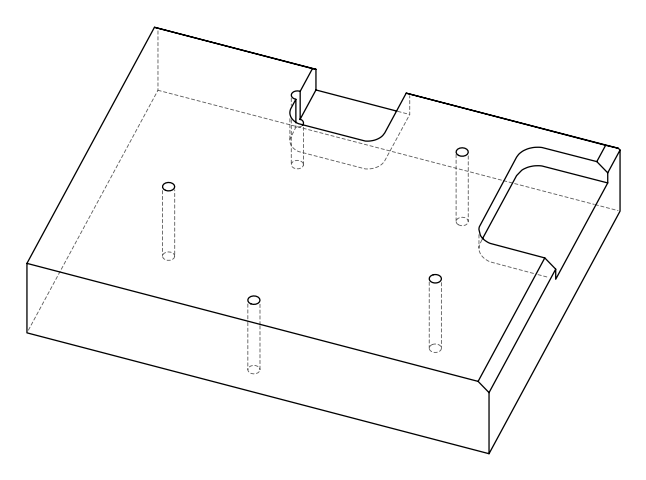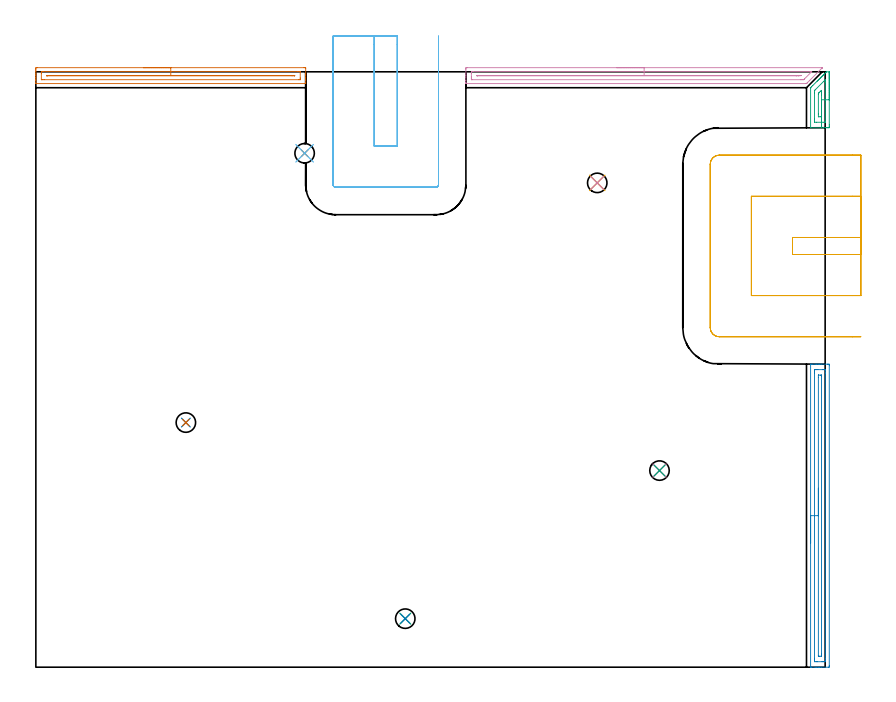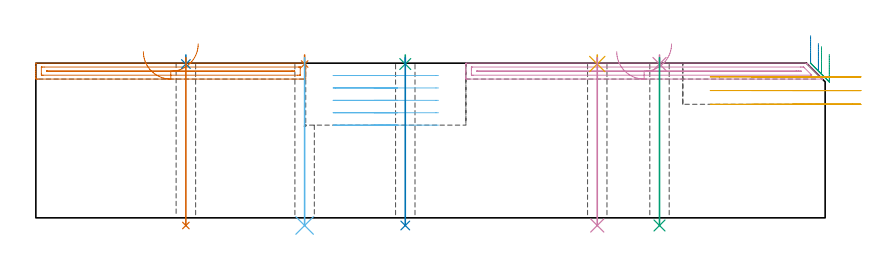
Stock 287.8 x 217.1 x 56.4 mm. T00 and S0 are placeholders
(PLAN: 16 operations, 3 tool changes, 16.5 min)
(1 AREA_MILL | FG_CHAMFER_SURFACE | UGT0205_001 | 2.51 min | 1720 mm3)
(2 AREA_MILL_1 | FG_CHAMFER_SURFACE_1 | UGT0205_001 | 2.83 min | 2658 mm3)
(3 AREA_MILL_2 | FG_CHAMFER_SURFACE_2 | UGT0205_001 | 0.61 min | 571 mm3)
(4 AREA_MILL_3 | FG_CHAMFER_SURFACE_3 | UGT0205_001 | 3.2 min | 2182 mm3)
(5 MILL_SLOT | SLOT_PARTIAL_RECTANGULAR | UGT0201_136 | Follow Part, ap 5, ae 75% | 3.06 min | 65778 mm3)
(6 MILL_SLOT_1 | SLOT_PARTIAL_RECTANGULAR_1 | UGT0201_136 | Follow Part, ap 5, ae 75% | 2.97 min | 67497 mm3)
(7 SPOT_DRILL | STEP1HOLE | NXT0321_9005460120000 | 0.03 min | 2 mm3)
(8 SPOT_DRILL_1 | STEP1HOLE_1 | NXT0321_9005460120000 | 0.03 min | 2 mm3)
(9 SPOT_DRILL_2 | STEP1HOLE_2 | NXT0321_9005460120000 | 0.03 min | 10 mm3)
(10 SPOT_DRILL_3 | STEP1HOLE_3 | NXT0321_9005460120000 | 0.03 min | 14 mm3)
(11 SPOT_DRILL_4 | STEP1HOLE_4 | NXT0321_9005460120000 | 0.03 min | 2 mm3)
(12 DRILL_THROUGH_HOLE_INTO_CENTER | STEP1HOLE | NXT0301_042 | 0.25 min | 1845 mm3)
(13 DRILL_THROUGH_HOLE_INTO_CENTER_1 | STEP1HOLE_1 | NXT0301_042 | 0.25 min | 2225 mm3)
(14 DRILL_THROUGH_HOLE_INTO_CENTER_2 | STEP1HOLE_2 | NXT0301_042 | 0.25 min | 2226 mm3)
(15 DRILL_THROUGH_HOLE_INTO_CENTER_3 | STEP1HOLE_3 | NXT0301_042 | 0.25 min | 2221 mm3)
(16 DRILL_THROUGH_HOLE_INTO_CENTER_4 | STEP1HOLE_4 | NXT0301_042 | 0.25 min | 2223 mm3)
(TOOL UGT0205_001 | Chamfer Mill 20 x 3 x 45 deg. | D20 FL50 Z2)
(TOOL UGT0201_136 | Carbide End Mill 20.0 | D20 FL30 Z4)
(TOOL NXT0321_9005460120000 | NC Spot Drill, 142deg, 12mm, Carbide, Uncoated | D12 PA142 FL30 Z2)
(TOOL NXT0301_042 | Carbide Drill 7.1mm [860.1-0710-057A1-MM 2214] | D7.1 PA140 FL85 Z2)
(OP 1 AREA_MILL)
G17 G21 G94 G90
T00 M6
G54
G17 G0 G90 X39.2 Y218.6 S1061 M3
G43 Z66.4 H0
Z60.6
G94 G1 X39.238 Z59.728 F250.
X39.352 Z58.864
X39.541 Z58.012
X39.803 Z57.18
X40.137 Z56.374
X40.54 Z55.6
X41.008 Z54.864
X41.54 Z54.172
X42.129 Z53.529
X42.772 Z52.94
X43.464 Z52.409
X44.2 Z51.94
X44.974 Z51.537
X45.78 Z51.203
X46.612 Z50.941
X47.464 Z50.752
X48.328 Z50.638
X49.2 Z50.6
X97.804
X98.099 Y218.598
X98.39 Y218.593 Z50.603
X98.4 Y218.31 Z50.886
Y216.57 Z52.625
Y215.994 Z53.204
Y215.7 Z53.497
Y215.124 Z54.073
Y214.83 Z54.366
Y214.243 Z54.957
Y213.96 Z55.239
Y212.996 Z56.203
X98.398 Y212.896 Z56.295
X98.39 Y212.802 Z56.388
X98.249 Y212.8 Z56.4
X0.15
X0.01 Y212.802 Z56.388
X0.002 Y212.859 Z56.332
X0.001 Y212.897 Z56.294
X0. Y212.996 Z56.203
Y213.96 Z55.239
Y214.243 Z54.956
Y214.83 Z54.366
Y215.124 Z54.073
Y215.7 Z53.497
Y215.994 Z53.204
Y216.57 Z52.625
Y217.152 Z52.044
Y217.44 Z51.755
Y218.022 Z51.174
X0.003 Y218.31 Z50.886
X0.01 Y218.593 Z50.603
X0.301 Y218.598 Z50.6
X0.596 Y218.6
X49.2
Y217.186 Z52.014
X95.389
X96.02 Y217.185 Z52.015
X96.284 Y217.183 Z52.017
X96.362 Y217.179 Z52.021
X96.391 Y217.175 Z52.025
X96.393 Y217.159 Z52.041
X96.398 Y217.071 Z52.129
X96.4 Y214.83 Z54.37
X96.399 Y214.46 Z54.74
X96.396 Y214.336 Z54.864
X96.39 Y214.238 Z54.962
X96.386 Y214.22 Z54.98
X96.374 Y214.219 Z54.981
X96.335 Y214.217 Z54.983
X96.02 Y214.215 Z54.985
X95.759 Y214.214 Z54.986
X3.011
X2.38 Y214.215 Z54.985
X2.116 Y214.217 Z54.983
X2.038 Y214.221 Z54.979
X2.009 Y214.225 Z54.975
X2.007 Y214.241 Z54.959
X2.002 Y214.329 Z54.871
X2. Y216.57 Z52.63
X2.001 Y216.94 Z52.26
X2.004 Y217.064 Z52.136
X2.01 Y217.162 Z52.038
X2.014 Y217.18 Z52.02
X2.026 Y217.181 Z52.019
X2.065 Y217.183 Z52.017
X2.38 Y217.185 Z52.015
X2.641 Y217.186 Z52.014
X49.2
Y215.772 Z53.428
X94.236 Y215.771 Z53.429
X94.31 Y215.77 Z53.43
X94.358 Y215.768 Z53.432
X94.389 Y215.764 Z53.436
X94.391 Y215.752 Z53.448
X94.39 Y215.7 Z53.5
X94.374 Y215.635 Z53.565
X94.307 Y215.631 Z53.569
X94.236 Y215.63 Z53.57
X93.418 Y215.628 Z53.572
X4.164 Y215.629 Z53.571
X4.09 Y215.63 Z53.57
X4.042 Y215.632 Z53.568
X4.011 Y215.635 Z53.565
X4.009 Y215.648 Z53.552
X4.01 Y215.7 Z53.5
X4.026 Y215.765 Z53.435
X4.093 Y215.769 Z53.431
X4.164 Y215.77 Z53.43
X4.982 Y215.772 Z53.428
X49.2
X50.072 Z53.467
X50.936 Z53.58
X51.788 Z53.769
X52.62 Z54.032
X53.426 Z54.365
X54.2 Z54.768
X54.936 Z55.237
X55.628 Z55.768
X56.271 Z56.357
X56.86 Z57.001
X57.392 Z57.693
X57.86 Z58.428
X58.263 Z59.202
X58.597 Z60.008
X58.859 Z60.84
X59.048 Z61.692
X59.162 Z62.557
X59.2 Z63.428
G0 Z66.4
M5
M2
(OP 2 AREA_MILL_1)
G17 G21 G94 G90
T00 M6
G54
G17 G0 G90 X282.5 Y45.25 S1061 M3
G43 Z66.4 H0
G94 G1 Y45.288 Z65.528 F250.
Y45.402 Z64.663
Y45.591 Z63.812
Y45.853 Z62.98
Y46.187 Z62.174
Y46.59 Z61.4
Y47.059 Z60.664
Y47.59 Z59.972
Y48.179 Z59.329
Y48.822 Z58.74
Y49.514 Z58.208
Y50.25 Z57.74
Y51.024 Z57.337
Y51.83 Z57.003
Y52.662 Z56.741
Y53.514 Z56.552
Y54.378 Z56.438
Y55.25 Z56.4
Y110.384
X282.503 Y110.49 Z56.389
X282.588 Y110.498 Z56.305
X282.679 Y110.5 Z56.22
X283.298 Z55.6
X284.133 Z54.766
X284.59 Z54.307
X284.818 Z54.079
X285.463 Z53.434
X285.691 Z53.206
X286.337 Z52.557
X288.635 Z50.261
X288.958 Y110.497 Z49.938
X289.292 Y110.49 Z49.604
X289.297 Y110.285 Z49.601
X289.3 Y109.939 Z49.6
Y0.561
X289.297 Y0.215 Z49.601
X289.292 Y0.01 Z49.604
X288.958 Y0. Z49.938
X286.337 Z52.557
X285.691 Z53.206
X285.463 Z53.434
X284.818 Z54.079
X284.59 Z54.307
X284.133 Z54.766
X282.679 Z56.22
X282.61 Z56.284
X282.589 Y0.001 Z56.304
X282.503 Y0.01 Z56.389
X282.5 Y0.116 Z56.4
Y55.25
X283.914 Z54.986
X283.915 Y107.272 Z54.985
X283.917 Y107.956 Z54.983
X283.921 Y108.161 Z54.979
X283.93 Y108.49 Z54.97
X284.259 Y108.497 Z54.641
X284.59 Y108.499 Z54.31
X285.13 Y108.5 Z53.77
X286.877 Z52.023
X287.21 Y108.499 Z51.69
X287.755 Y108.496 Z51.145
X287.846 Y108.49 Z51.054
X287.879 Y108.469 Z51.021
X287.882 Y108.366 Z51.018
X287.884 Y108.161 Z51.016
X287.886 Y107.474 Z51.014
Y107.272
X287.885 Y3.228 Z51.015
X287.883 Y2.544 Z51.017
X287.879 Y2.339 Z51.021
X287.87 Y2.01 Z51.03
X287.541 Y2.003 Z51.359
X287.21 Y2.001 Z51.69
X286.67 Y2. Z52.23
X284.923 Z53.977
X284.59 Y2.001 Z54.31
X284.045 Y2.004 Z54.855
X283.954 Y2.01 Z54.946
X283.921 Y2.031 Z54.979
X283.918 Y2.134 Z54.982
X283.916 Y2.339 Z54.984
X283.914 Y3.026 Z54.986
Y3.228
Y55.25
X285.328 Z53.572
Y105.63
X285.329 Y106.382 Z53.571
X285.331 Y106.451 Z53.569
X285.334 Y106.483 Z53.566
X285.336 Y106.49 Z53.564
X285.352 Y106.496 Z53.548
X285.463 Y106.498 Z53.437
X286.222 Y106.499 Z52.678
X286.337 Y106.496 Z52.563
X286.451 Y106.49 Z52.449
X286.465 Y106.482 Z52.435
X286.468 Y106.464 Z52.432
X286.47 Y106.428 Z52.43
X286.471 Y106.382 Z52.429
Y106.245
X286.472 Y4.87 Z52.428
X286.471 Y4.118 Z52.429
X286.469 Y4.049 Z52.431
X286.466 Y4.017 Z52.434
X286.464 Y4.01 Z52.436
X286.448 Y4.004 Z52.452
X286.337 Y4.002 Z52.563
X285.578 Y4.001 Z53.322
X285.463 Y4.004 Z53.437
X285.349 Y4.01 Z53.551
X285.335 Y4.018 Z53.565
X285.332 Y4.036 Z53.568
X285.33 Y4.072 Z53.57
X285.329 Y4.118 Z53.571
X285.328 Y4.255 Z53.572
Y55.25
Y56.122 Z53.61
Y56.987 Z53.723
Y57.838 Z53.912
Y58.67 Z54.175
Y59.476 Z54.508
Y60.25 Z54.911
Y60.986 Z55.38
Y61.678 Z55.911
Y62.321 Z56.5
Y62.91 Z57.144
Y63.442 Z57.836
Y63.91 Z58.572
Y64.313 Z59.345
Y64.647 Z60.151
Y64.909 Z60.983
Y65.098 Z61.835
Y65.212 Z62.7
Y65.25 Z63.572
G0 Z66.4
M5
M2
(OP 3 AREA_MILL_2)
G17 G21 G94 G90
T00 M6
G54
G17 G0 G90 X289.3 Y216.9 S1061 M3
G43 Z66.4 H0
Z59.6
G94 G1 Y216.862 Z58.728 F250.
Y216.748 Z57.864
Y216.559 Z57.012
Y216.297 Z56.18
Y215.963 Z55.374
Y215.56 Z54.6
Y215.092 Z53.864
Y214.56 Z53.172
Y213.971 Z52.529
Y213.328 Z51.94
Y212.636 Z51.409
Y211.9 Z50.94
Y211.126 Z50.537
Y210.32 Z50.203
Y209.488 Z49.941
Y208.637 Z49.752
Y207.772 Z49.638
Y206.9 Z49.6
Y197.718
X289.299 Y197.181 Z49.601
X289.294 Y196.84 Z49.602
X289.29 Y196.71 Z49.605
X288.958 Y196.7 Z49.937
X288.56 Z50.335
X288.084 Z50.81
X287.288 Z51.611
X282.559 Y196.701 Z56.34
X282.504 Y196.71 Z56.392
X282.5 Y196.739 Z56.4
X282.501 Y211.298 Z56.399
Y211.3 Z56.398
X282.518 Y211.318 Z56.382
X282.842 Y211.644 Z56.055
X283.279 Y212.081 Z55.618
X284.888 Y213.689 Z54.009
X285.026 Y213.828 Z53.869
X285.167 Y213.968 Z53.73
X285.32 Y214.121 Z53.577
X285.463 Y214.265 Z53.432
X285.609 Y214.41 Z53.289
X285.752 Y214.553 Z53.145
X285.9 Y214.702 Z52.995
X286.051 Y214.852 Z52.847
X286.184 Y214.985 Z52.713
X286.337 Y215.139 Z52.558
X286.493 Y215.294 Z52.405
X286.616 Y215.417 Z52.282
X286.774 Y215.576 Z52.121
X286.935 Y215.736 Z51.963
X287.048 Y215.849 Z51.85
X287.21 Y216.013 Z51.684
X287.376 Y216.177 Z51.522
X287.48 Y216.281 Z51.418
X287.647 Y216.45 Z51.247
X288.12 Y216.92 Z50.78
X288.31 Y217.099 Z50.587
X289.293 Z49.607
X289.295 Y217.061 Z49.605
X289.3 Y216.888 Z49.6
Y206.9
X287.886 Z51.014
X287.885 Y198.948 Z51.015
X287.884 Y198.777 Z51.016
X287.882 Y198.736 Z51.018
X287.88 Y198.72 Z51.02
X287.863 Y198.71 Z51.037
X287.701 Y198.705 Z51.199
X287.455 Y198.701 Z51.445
X284.59 Y198.7 Z54.31
X283.959 Y198.702 Z54.941
X283.931 Y198.707 Z54.969
X283.921 Y198.709 Z54.979
X283.919 Y198.743 Z54.981
X283.916 Y198.948 Z54.984
X283.914 Y199.631 Z54.986
Y199.832
X283.915 Y209.35 Z54.985
X283.916 Y209.551 Z54.984
X283.92 Y210.228 Z54.98
X283.931 Y210.269 Z54.969
X283.963 Y210.305 Z54.937
X284.086 Y210.434 Z54.814
X287.21 Y213.561 Z51.69
X287.618 Y213.968 Z51.282
X287.702 Y214.05 Z51.198
X287.857 Y214.198 Z51.043
X287.878 Y214.216 Z51.022
X287.881 Y214.174 Z51.019
X287.884 Y213.968 Z51.016
X287.885 Y213.766 Z51.015
X287.886 Y213.286 Z51.014
Y206.9
X286.472 Z52.428
X286.471 Y201.463 Z52.429
X286.464 Y200.715 Z52.436
X286.351 Y200.701 Z52.549
X286.337 Z52.563
X285.477 Z53.423
X285.463 Y200.702 Z53.437
X285.335 Y200.715 Z53.565
X285.333 Y200.847 Z53.567
X285.329 Y201.599 Z53.571
Y201.735
Y208.803
X285.331 Y208.94 Z53.569
X285.335 Y209.207 Z53.565
X285.463 Y209.354 Z53.437
X285.558 Y209.455 Z53.342
X285.65 Y209.551 Z53.25
X285.996 Y209.895 Z52.904
X286.337 Y210.23 Z52.563
X286.441 Y210.329 Z52.459
X286.465 Y210.312 Z52.435
X286.467 Y210.302 Z52.433
X286.471 Y209.551 Z52.429
Y209.414
X286.472 Y208.667 Z52.428
Y206.9
Y206.028 Z52.467
Y205.164 Z52.58
Y204.312 Z52.769
Y203.48 Z53.032
Y202.674 Z53.365
Y201.9 Z53.768
Y201.164 Z54.237
Y200.472 Z54.768
Y199.829 Z55.357
Y199.24 Z56.001
Y198.708 Z56.693
Y198.24 Z57.428
Y197.837 Z58.202
Y197.503 Z59.008
Y197.241 Z59.84
Y197.052 Z60.692
Y196.938 Z61.557
Y196.9 Z62.428
G0 Z66.4
M5
M2
(OP 4 AREA_MILL_3)
G17 G21 G94 G90
T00 M6
G54
G17 G0 G90 X211.8 Y218.6 S1061 M3
G43 Z66.4 H0
Z60.6
G94 G1 X211.838 Z59.728 F250.
X211.952 Z58.863
X212.141 Z58.012
X212.403 Z57.18
X212.737 Z56.374
X213.14 Z55.6
X213.608 Z54.864
X214.14 Z54.172
X214.729 Z53.529
X215.372 Z52.94
X216.064 Z52.408
X216.8 Z51.94
X217.574 Z51.537
X218.38 Z51.203
X219.212 Z50.941
X220.064 Z50.752
X220.928 Z50.638
X221.8 Z50.6
X286.619 Y218.599 Z50.599
X286.693
X286.743 Y218.597 Z50.597
X286.765 Y218.594 Z50.598
X286.782 Y218.59 Z50.601
X286.731 Y218.528 Z50.665
X286.656 Y218.455 Z50.742
X286.619 Y218.418 Z50.779
X282.171 Y213.971 Z55.228
X281.291 Y213.09 Z56.108
X281.255 Y213.054 Z56.145
X281.081 Y212.882 Z56.315
X280.995 Y212.803 Z56.389
X280.808 Y212.8 Z56.4
X156.981
X156.81 Y212.803 Z56.388
X156.803 Y212.916 Z56.277
X156.8 Y213.035 Z56.165
Y213.256 Z55.944
Y213.96 Z55.234
Y215.182 Z54.015
Y215.7 Z53.494
Y216.311 Z52.884
Y218.051 Z51.146
X156.804 Y218.31 Z50.887
X156.81 Y218.594 Z50.603
X157.132 Y218.598 Z50.601
X157.428 Y218.6 Z50.6
X221.8
Y217.186 Z52.014
X282.397 Y217.185 Z52.015
X282.596
X282.861 Y217.182 Z52.018
X282.906 Y217.179 Z52.021
X282.891 Y217.153 Z52.047
X282.707 Y216.96 Z52.24
X282.596 Y216.846 Z52.354
X280.251 Y214.501 Z54.699
X280.139 Y214.39 Z54.81
X280.046 Y214.302 Z54.898
X279.982 Y214.244 Z54.956
X279.949 Y214.221 Z54.979
X279.914 Y214.22 Z54.98
X279.65 Y214.216 Z54.984
X279.02 Y214.214 Z54.986
X278.758
X159.216 Y214.215 Z54.985
X158.953 Y214.216 Z54.984
X158.853 Y214.219 Z54.981
X158.811 Y214.221 Z54.979
X158.809 Y214.244 Z54.956
X158.802 Y214.363 Z54.837
X158.8 Y214.83 Z54.37
Y215.235 Z53.965
Y216.57 Z52.63
Y216.974 Z52.226
X158.803 Y217.11 Z52.09
X158.807 Y217.158 Z52.042
X158.81 Y217.18 Z52.02
X158.822 Y217.181 Z52.019
X158.9 Y217.183 Z52.017
X159.216 Y217.185 Z52.015
X159.477 Y217.186 Z52.014
X221.8
Y215.772 Z53.428
X278.946 Y215.771 Z53.429
X278.98 Y215.77 Z53.43
X279.02 Y215.768 Z53.432
X279.039 Y215.766 Z53.434
X279.035 Y215.746 Z53.454
X279.02 Y215.721 Z53.479
X279.008 Y215.711 Z53.489
X278.989 Y215.7 Z53.5
X278.193 Y215.635 Z53.565
X278.126 Y215.632 Z53.568
X277.305 Y215.629 Z53.571
X277.232 Y215.628 Z53.572
X161.077 Y215.629 Z53.571
X161.004 Y215.63 Z53.57
X160.931 Y215.633 Z53.567
X160.81 Y215.64 Z53.56
X160.808 Y215.7 Z53.5
X160.81 Y215.748 Z53.452
X160.816 Y215.765 Z53.435
X160.857 Y215.767 Z53.433
X160.932 Y215.77 Z53.43
X161.004 Y215.771 Z53.429
X161.825 Y215.772 Z53.428
X221.8
X222.672 Z53.466
X223.536 Z53.58
X224.388 Z53.769
X225.22 Z54.031
X226.026 Z54.365
X226.8 Z54.768
X227.536 Z55.237
X228.228 Z55.768
X228.871 Z56.357
X229.46 Z57.001
X229.992 Z57.693
X230.46 Z58.428
X230.863 Z59.202
X231.197 Z60.008
X231.459 Z60.84
X231.648 Z61.692
X231.762 Z62.557
X231.8 Z63.428
G0 Z66.4
M5
M2
(OP 5 MILL_SLOT)
G17 G21 G94 G90
T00 M6
G54
G17 G0 G90 X300.8 Y156.7 S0 M3
G43 Z66.4 H0
Z51.4
G94 G1 X297.8 F250.
X275.9 F500.
Y150.5
X297.8
X300.8 F250.
Y171.7
X297.8
X260.9 F500.
Y135.5
X297.8
X300.8 F250.
Y186.7
X297.8
X249.2 F500.
G3 X245.9 Y183.4 R3.3
G1 Y123.8
G3 X249.2 Y120.5 R3.3
G1 X297.8
X300.8 F250.
G0 Y156.7 Z46.4
G1 X297.8
X275.9 F500.
Y150.5
X297.8
X300.8 F250.
Y171.7
X297.8
X260.9 F500.
Y135.5
X297.8
X300.8 F250.
Y186.7
X297.8
X249.2 F500.
G3 X245.9 Y183.4 R3.3
G1 Y123.8
G3 X249.2 Y120.5 R3.3
G1 X297.8
X300.8 F250.
G0 Y156.7 Z41.4
G1 X297.8
X275.9 F500.
Y150.5
X297.8
X300.8 F250.
Y171.7
X297.8
X260.9 F500.
Y135.5
X297.8
X300.8 F250.
Y186.7
X297.8
X249.2 F500.
G3 X245.9 Y183.4 R3.3
G1 Y123.8
G3 X249.2 Y120.5 R3.3
G1 X297.8
X300.8 F250.
G0 Z66.4
M5
M2
(OP 6 MILL_SLOT_1)
G17 G21 G94 G90
T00 M6
G54
G17 G0 G90 X123.4 Y230.1 S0 M3
G43 Z66.4 H0
Z51.88
G94 G1 Y227.1 F250.
Y190. F500.
X131.8
Y227.1
Y230.1 F250.
X108.4
Y227.1
Y175.9 F500.
G3 X109.3 Y175. R0.9
G1 X145.9
G3 X146.8 Y175.9 R0.9
G1 Y227.1
Y230.1 F250.
G0 X123.4 Z47.36
G1 Y227.1
Y190. F500.
X131.8
Y227.1
Y230.1 F250.
X108.4
Y227.1
Y175.9 F500.
G3 X109.3 Y175. R0.9
G1 X145.9
G3 X146.8 Y175.9 R0.9
G1 Y227.1
Y230.1 F250.
G0 X123.4 Z42.84
G1 Y227.1
Y190. F500.
X131.8
Y227.1
Y230.1 F250.
X108.4
Y227.1
Y175.9 F500.
G3 X109.3 Y175. R0.9
G1 X145.9
G3 X146.8 Y175.9 R0.9
G1 Y227.1
Y230.1 F250.
G0 X123.4 Z38.32
G1 Y227.1
Y190. F500.
X131.8
Y227.1
Y230.1 F250.
X108.4
Y227.1
Y175.9 F500.
G3 X109.3 Y175. R0.9
G1 X145.9
G3 X146.8 Y175.9 R0.9
G1 Y227.1
Y230.1 F250.
G0 X123.4 Z33.8
G1 Y227.1
Y190. F500.
X131.8
Y227.1
Y230.1 F250.
X108.4
Y227.1
Y175.9 F500.
G3 X109.3 Y175. R0.9
G1 X145.9
G3 X146.8 Y175.9 R0.9
G1 Y227.1
Y230.1 F250.
G0 Z66.4
M5
M2
(OP 7 SPOT_DRILL)
G17 G21 G94 G90
T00 M6
G54
G17 G0 G90 X98. Y187.4 S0 M3
G43 Z66.4 H0
G94 G81 G98 Z56.086 F250. R59.4
G80
M5
M2
(OP 8 SPOT_DRILL_1)
G17 G21 G94 G90
T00 M6
G54
G17 G0 G90 X54.7 Y89.2 S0 M3
G43 Z66.4 H0
G94 G81 G98 Z56.086 F250. R59.4
G80
M5
M2
(OP 9 SPOT_DRILL_2)
G17 G21 G94 G90
T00 M6
G54
G17 G0 G90 X134.7 Y17.7 S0 M3
G43 Z66.4 H0
G94 G81 G98 Z56.086 F250. R59.4
G80
M5
M2
(OP 10 SPOT_DRILL_3)
G17 G21 G94 G90
T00 M6
G54
G17 G0 G90 X227.4 Y71.7 S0 M3
G43 Z66.4 H0
G94 G81 G98 Z56.086 F250. R59.4
G80
M5
M2
(OP 11 SPOT_DRILL_4)
G17 G21 G94 G90
T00 M6
G54
G17 G0 G90 X204.7 Y176.6 S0 M3
G43 Z66.4 H0
G94 G81 G98 Z56.086 F250. R59.4
G80
M5
M2
(OP 12 DRILL_THROUGH_HOLE_INTO_CENTER)
G17 G21 G94 G90
T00 M6
G54
G17 G0 G90 X98. Y187.4 S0 M3
G43 Z66.4 H1
G94 G73 G98 Z-2.792 F250. Q6.577 R58.4
G80
M5
M2
(OP 13 DRILL_THROUGH_HOLE_INTO_CENTER_1)
G17 G21 G94 G90
T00 M6
G54
G17 G0 G90 X54.7 Y89.2 S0 M3
G43 Z66.4 H1
G94 G73 G98 Z-2.792 F250. Q6.577 R58.4
G80
M5
M2
(OP 14 DRILL_THROUGH_HOLE_INTO_CENTER_2)
G17 G21 G94 G90
T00 M6
G54
G17 G0 G90 X134.7 Y17.7 S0 M3
G43 Z66.4 H1
G94 G73 G98 Z-2.792 F250. Q6.577 R58.4
G80
M5
M2
(OP 15 DRILL_THROUGH_HOLE_INTO_CENTER_3)
G17 G21 G94 G90
T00 M6
G54
G17 G0 G90 X227.4 Y71.7 S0 M3
G43 Z66.4 H1
G94 G73 G98 Z-2.792 F250. Q6.577 R58.4
G80
M5
M2
(OP 16 DRILL_THROUGH_HOLE_INTO_CENTER_4)
G17 G21 G94 G90
T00 M6
G54
G17 G0 G90 X204.7 Y176.6 S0 M3
G43 Z66.4 H1
G94 G73 G98 Z-2.792 F250. Q6.577 R58.4
G80
M5
M2
